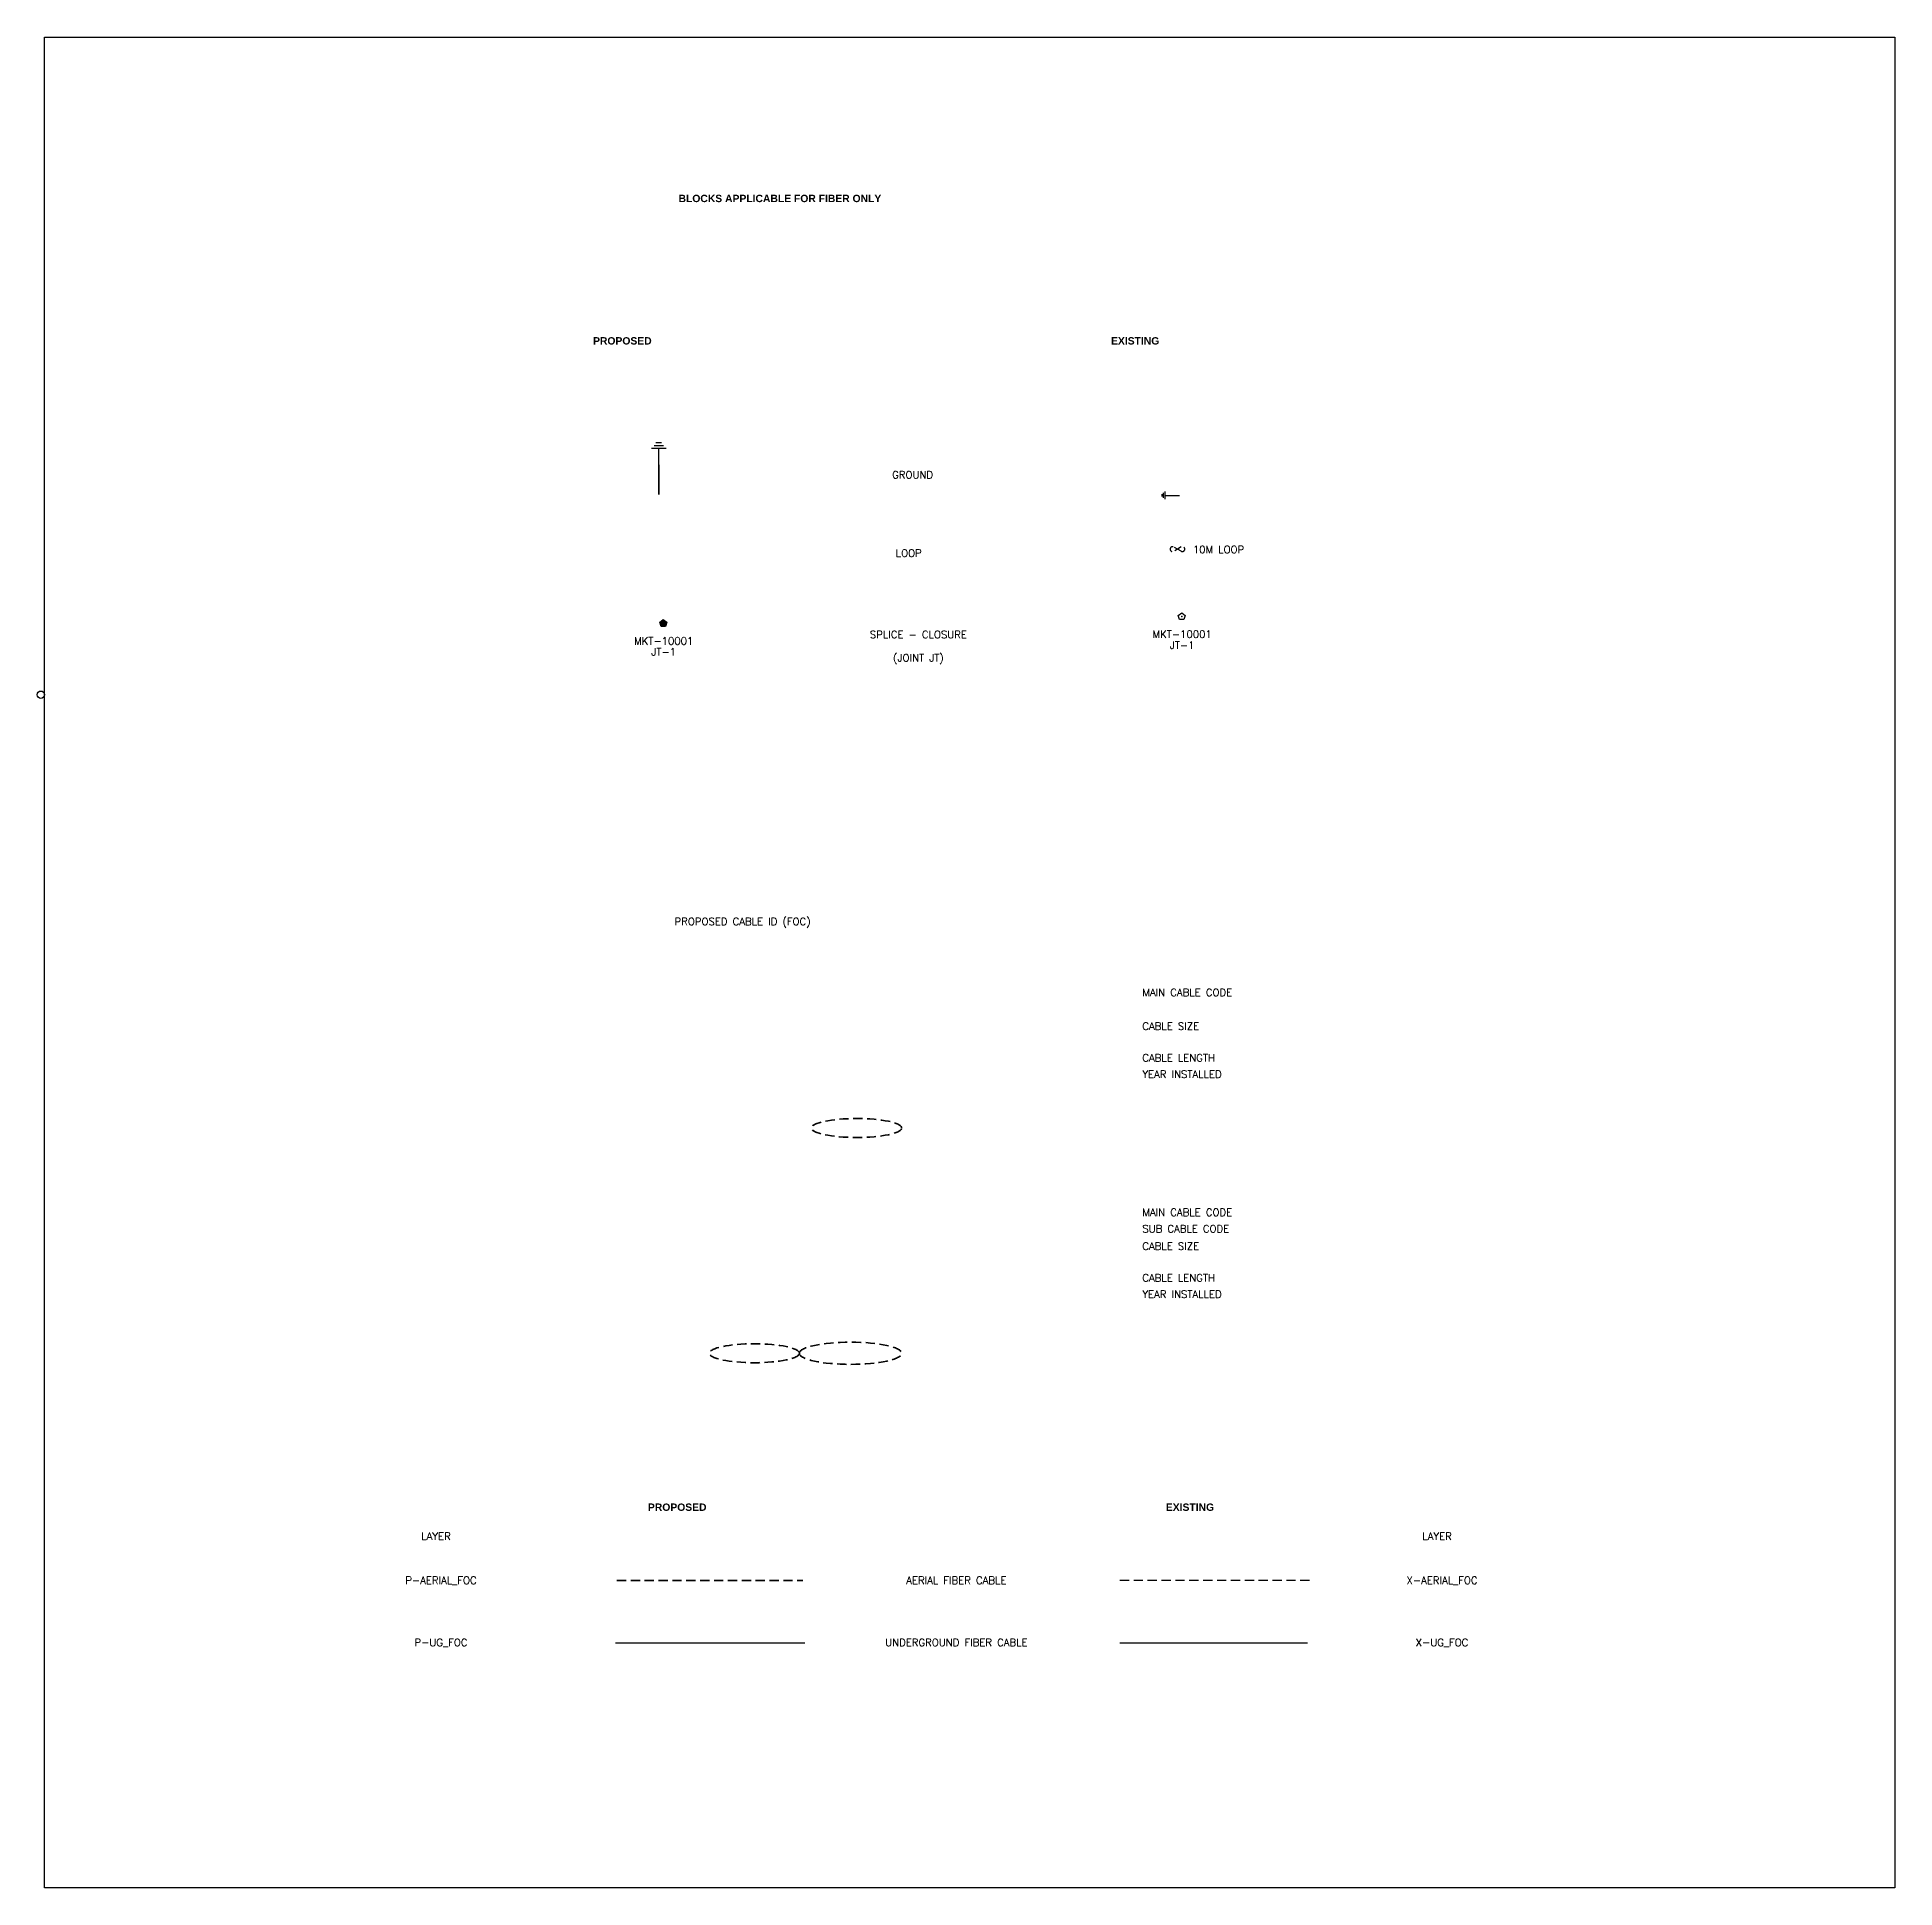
# Model space of a CAD drawing. Header units: metres. Extents: x 0 to 13977865, y -133221 to 11617873.
# Drawn here: x 13931406.9 to 13931808.5, y 678329.8 to 678729.8 of the extents above; entities that cross this region are included whole.
import ezdxf
from ezdxf.enums import TextEntityAlignment as Align

# ---------------------------------------------------------------- set-up
doc = ezdxf.new("R2010")
doc.units = ezdxf.units.M
doc.header["$MEASUREMENT"] = 0
doc.linetypes.add('AERCAB', pattern=[3, 2, -1])
doc.linetypes.add('HIDDEN', pattern=[5.5, 3.5, -2])
for name, color, linetype in [('GRID', 4, 'Continuous'), ('P-AERIAL_FOC', 1, 'AERCAB'), ('P-GRND', 1, 'Continuous'), ('P-JOINT', 1, 'Continuous'), ('P-UG_FOC', 1, 'Continuous'), ('SPAN', 7, 'Continuous'), ('X-AERIAL_FOC', 5, 'AERCAB'), ('X-GRND', 5, 'Continuous'), ('X-JOINT', 5, 'Continuous'), ('X-loop', 5, 'AERCAB'), ('X-SPLICE', 5, 'Continuous'), ('X-UG_FOC', 5, 'Continuous')]:
    doc.layers.add(name, color=color, linetype=linetype)
doc.layers.add('p-cable', color=2, linetype='AERCAB', lineweight=35)
doc.styles.add('ROMANS', font='romans')
doc.styles.add('SASB', font='SASB____.SHX', dxfattribs={"height": 5})
doc.styles.add('SIMPLEX', font='simplex')

# ---------------------------------------------------------------- blocks, each defined once
blk = doc.blocks.new('X-SPLICE')
at = {"layer": 'X-SPLICE'}
blk.add_circle((0, 0), 1, dxfattribs=at)
blk = doc.blocks.new('X-LOOP')
for p, q in [((0.96, -0.51), (-1.14, 0.61)), ((1.01, 0.58), (-0.99, -0.57))]:
    blk.add_line(p, q)
for centre, radius, start, end in [((-1.33, 0), 0.651, 73.121, 300.6288), ((1.34, 0.02), 0.653, 239.7148, 120.2255)]:
    blk.add_arc(centre, radius, start, end)
at = {"color": 5}
blk.add_arc((0.66, -1.07), 0.635, 56.8773, 61.7858, dxfattribs=at)
at = {"style": 'ROMANS'}
blk.add_attdef('LoopLength', text='', height=1, dxfattribs=at).set_placement((0.04, -1.45), align=Align.MIDDLE)
blk = doc.blocks.new('P-GRND')
at = {"layer": 'P-GRND'}
for p, q in [((-2, 12.5), (2, 12.5)), ((-1.25, 13.25), (1.25, 13.25)), ((-0.75, 14), (0.75, 14)), ((0, 0), (0, 12.5)), ((0, 8), (0, 0))]:
    blk.add_line(p, q, dxfattribs=at)
blk = doc.blocks.new('X-GRND')
at = {"layer": 'X-GRND'}
for p, q in [((-4.8, 0.35), (-4.8, -0.35)), ((-4.44, 0.7), (-4.44, -0.7)), ((-4.04, 1.05), (-4.04, -1.05)), ((-4.04, 0), (0, 0))]:
    blk.add_line(p, q, dxfattribs=at)
blk = doc.blocks.new('P-Joint')
at = {"layer": 'P-JOINT'}
blk.add_hatch(color=7, dxfattribs=at).paths.add_polyline_path([(0.59, -0.81), (0.95, 0.31), (0, 1), (-0.95, 0.31), (-0.59, -0.81)])
blk.add_lwpolyline([(0, 1), (0.95, 0.31), (0.59, -0.81), (-0.59, -0.81), (-0.95, 0.31), (0, 1)], dxfattribs=at)
at = {"layer": 'P-JOINT', "color": 7, "linetype": 'Continuous', "style": 'ROMANS'}
for tag, p in [('JT_ID', (0.11, -4.76)), ('JOINT', (0.11, -7.72))]:
    blk.add_attdef(tag, text='', height=2, dxfattribs=at).set_placement(p, align=Align.MIDDLE)
blk = doc.blocks.new('X-Joint')
blk.add_point((0, 0))
at = {"layer": 'X-JOINT'}
blk.add_lwpolyline([(0, 1), (0.95, 0.31), (0.59, -0.81), (-0.59, -0.81), (-0.95, 0.31), (0, 1)], dxfattribs=at)
at = {"layer": 'X-JOINT', "color": 7, "linetype": 'Continuous', "style": 'ROMANS'}
for tag, p in [('JT_ID', (0.11, -4.76)), ('JOINT', (0.11, -7.72))]:
    blk.add_attdef(tag, text='', height=2, dxfattribs=at).set_placement(p, align=Align.MIDDLE)

msp = doc.modelspace()

# ---------------------------------------------------------------- linework, layer by layer
at = {"layer": 'GRID', "lineweight": 25}
msp.add_lwpolyline([(13931408.53, 678729.85), (13931808.53, 678729.85), (13931808.53, 678329.85), (13931408.53, 678329.85)], close=True, dxfattribs=at)
at = {"layer": 'P-AERIAL_FOC', "color": 1, "lineweight": 35}
msp.add_lwpolyline([(13931532.25, 678396.31), (13931572.47, 678396.31)], dxfattribs=at)
at = {"layer": 'p-cable', "color": 1, "extrusion": (0, 0, -1)}
for centre in [(13931584.07, 678494.08), (13931561.97, 678445.39)]:
    msp.add_ellipse(centre, major_axis=(9.74, 0), ratio=0.209993, dxfattribs=at)
at = {"layer": 'p-cable', "color": 1}
msp.add_ellipse((13931582.76, 678445.39), major_axis=(-11.06, 0), ratio=0.217421, dxfattribs=at)
at = {"layer": 'P-UG_FOC', "color": 80}
msp.add_lwpolyline([(13931531.98, 678382.83), (13931572.86, 678382.83)], dxfattribs=at)
at = {"layer": 'X-AERIAL_FOC'}
msp.add_lwpolyline([(13931640.99, 678396.33), (13931682.22, 678396.33)], dxfattribs=at)
at = {"layer": 'X-UG_FOC'}
msp.add_lwpolyline([(13931640.99, 678382.79), (13931681.57, 678382.79)], dxfattribs=at)

# ---------------------------------------------------------------- block references
at = {"xscale": 0.8, "yscale": 0.8, "zscale": 0.8}
for name, p in [('P-GRND', (13931541.3, 678631.02)), ('X-GRND', (13931653.91, 678630.82))]:
    msp.add_blockref(name, p, dxfattribs=at)
at = {"layer": 'P-GRND', "xscale": 0.8, "yscale": 0.8, "zscale": 0.8}
msp.add_blockref('P-GRND', (13931541.3, 678631.02), dxfattribs=at)
at = {"layer": 'P-JOINT', "xscale": 0.8, "yscale": 0.8, "zscale": 0.8}
msp.add_blockref('P-Joint', (13931542.29, 678603.15), dxfattribs=at).add_auto_attribs({'JT_ID': 'MKT-10001', 'JOINT': 'JT-1'})
at = {"layer": 'X-JOINT', "xscale": 0.8, "yscale": 0.8, "zscale": 0.8}
msp.add_blockref('X-Joint', (13931654.36, 678604.61), dxfattribs=at).add_auto_attribs({'JT_ID': 'MKT-10001', 'JOINT': 'JT-1'})
at = {"layer": 'X-loop', "linetype": 'HIDDEN'}
ref = msp.add_blockref('X-LOOP', (13931653.44, 678619.19), dxfattribs=dict(at, xscale=0.8, yscale=0.8, zscale=0.8))
ref.add_attrib('LOOP_SIZE', '10M LOOP', (13931656.77, 678618.3), dxfattribs={"color": 7, "height": 1.6, "style": 'SIMPLEX'})
at = {"layer": 'X-SPLICE', "xscale": 0.8, "yscale": 0.8, "zscale": 0.8}
msp.add_blockref('X-SPLICE', (13931407.72, 678587.73), dxfattribs=at)

# ---------------------------------------------------------------- texts
at = {"layer": 'SPAN'}
for s, style, p in [('BLOCKS APPLICABLE FOR FIBER ONLY', 'SASB', (13931545.58, 678694.19)), ('PROPOSED', 'SASB', (13931527.1, 678663.41)), ('EXISTING', 'SASB', (13931639.08, 678663.41)), ('MAIN CABLE CODE', 'SIMPLEX', (13931645.85, 678522.59)), ('CABLE SIZE', 'SIMPLEX', (13931645.85, 678515.29)), ('CABLE LENGTH', 'SIMPLEX', (13931645.85, 678508.43)), ('YEAR INSTALLED', 'SIMPLEX', (13931645.85, 678504.89)), ('MAIN CABLE CODE', 'SIMPLEX', (13931645.85, 678475.05)), ('SUB CABLE CODE', 'SIMPLEX', (13931645.85, 678471.51)), ('CABLE SIZE', 'SIMPLEX', (13931645.85, 678467.74)), ('CABLE LENGTH', 'SIMPLEX', (13931645.85, 678460.88)), ('YEAR INSTALLED', 'SIMPLEX', (13931645.85, 678457.34)), ('PROPOSED', 'SASB', (13931538.96, 678411.32)), ('EXISTING', 'SASB', (13931650.93, 678411.32))]:
    msp.add_text(s, height=1.6, dxfattribs=dict(at, style=style)).set_placement(p)
at = {"layer": 'SPAN', "style": 'SIMPLEX'}
for s, p in [('GROUND', (13931596.18, 678634.47)), ('LOOP', (13931595.34, 678617.53)), ('SPLICE - CLOSURE', (13931597.44, 678599.92)), ('(JOINT JT)', (13931597.44, 678594.89)), ('PROPOSED CABLE ID (FOC)', (13931559.43, 678537.91)), ('LAYER', (13931493.14, 678405.04)), ('LAYER', (13931709.56, 678405.04)), ('P-AERIAL_FOC', (13931494.22, 678395.51)), ('AERIAL FIBER CABLE', (13931605.64, 678395.51)), ('X-AERIAL_FOC', (13931710.64, 678395.51)), ('P-UG_FOC', (13931494.22, 678382.09)), ('UNDERGROUND FIBER CABLE', (13931605.64, 678382.09)), ('X-UG_FOC', (13931710.64, 678382.09))]:
    msp.add_text(s, height=1.6, dxfattribs=at).set_placement(p, align=Align.CENTER)

doc.saveas('drawing.dxf')
